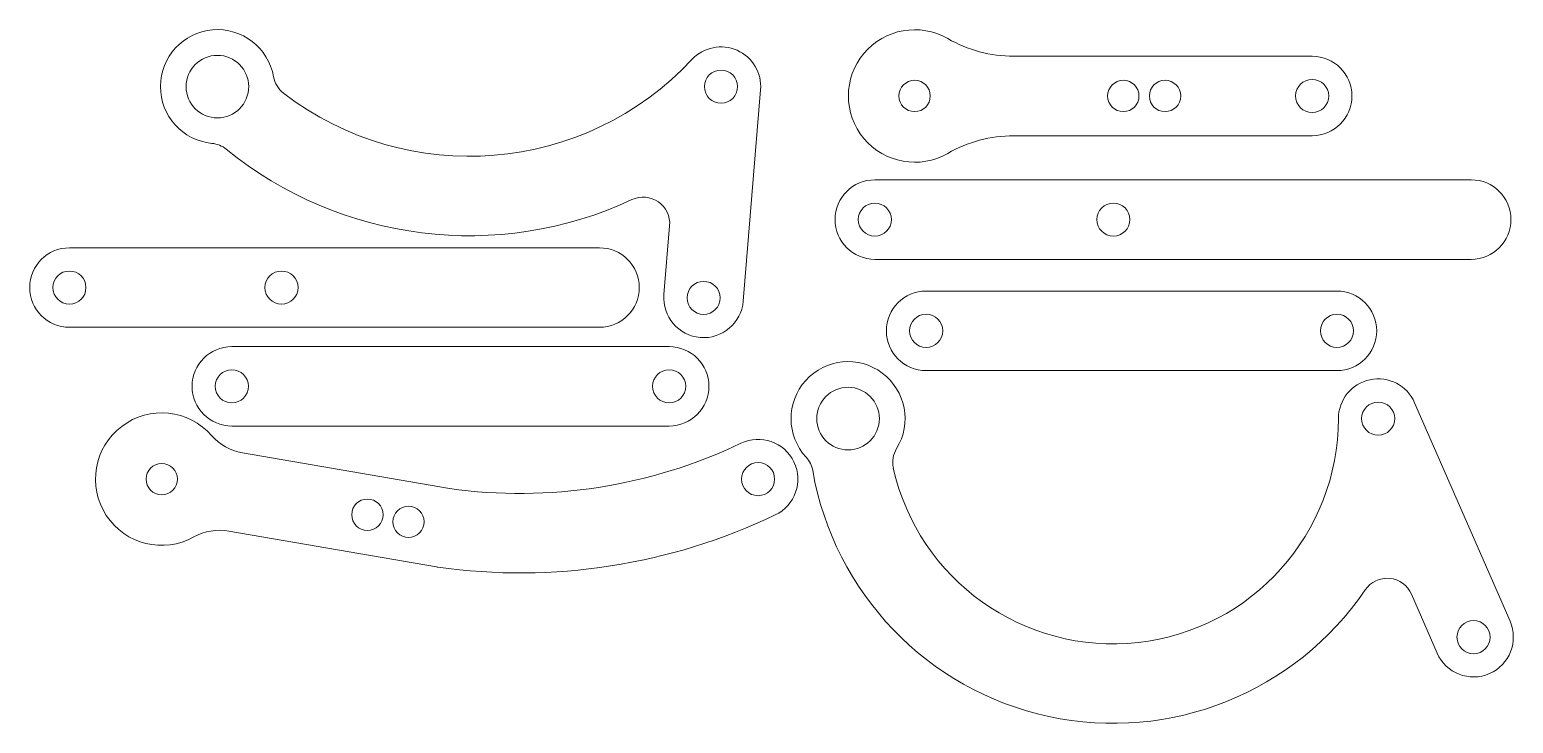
# Model space of a CAD drawing. Header units: inches. Extents: x 0.2 to 5.79, y 7.73 to 10.35.
import ezdxf

# ---------------------------------------------------------------- set-up
doc = ezdxf.new("R2010")
doc.units = ezdxf.units.IN
doc.header["$MEASUREMENT"] = 0

msp = doc.modelspace()

# ---------------------------------------------------------------- linework, layer by layer
at = {"color": 7, "linetype": 'Continuous', "lineweight": 15}
for p, q in [((5.0339, 10.2504), (3.9081, 10.2504)), ((2.9529, 10.1234), (2.8871, 9.3261)), ((3.9081, 9.9504), (5.0339, 9.9504)), ((5.6338, 9.7839), (3.3838, 9.7839)), ((2.6096, 9.6105), (2.5882, 9.3507)), ((2.345, 9.5274), (0.345, 9.5274)), ((3.3838, 9.4839), (5.6338, 9.4839)), ((5.1272, 9.3641), (3.5772, 9.3641)), ((0.345, 9.2274), (2.345, 9.2274)), ((2.6077, 9.1547), (0.9577, 9.1547)), ((3.5772, 9.0641), (5.1272, 9.0641)), ((5.4202, 8.9428), (5.7802, 8.1179)), ((0.9577, 8.8547), (2.6077, 8.8547)), ((1.7789, 8.6188), (0.9975, 8.7541)), ((1.7301, 8.3228), (0.9464, 8.4585)), ((5.4082, 8.2202), (5.5052, 7.9979))]:
    msp.add_line(p, q, dxfattribs=at)
for centre, radius in [((0.9034, 10.1357), 0.1181), ((2.8034, 10.1357), 0.0625), ((3.5339, 10.1004), 0.0591), ((4.3213, 10.1004), 0.0591), ((4.4788, 10.1004), 0.0591), ((5.0339, 10.1004), 0.0625), ((3.3838, 9.6339), 0.0625), ((4.2838, 9.6339), 0.0625), ((0.345, 9.3774), 0.0625), ((1.145, 9.3774), 0.0625), ((2.7377, 9.3384), 0.0625), ((3.5772, 9.2141), 0.0625), ((5.1272, 9.2141), 0.0625), ((0.9577, 9.0047), 0.0625), ((2.6077, 9.0047), 0.0625), ((3.2827, 8.8828), 0.1181), ((5.2827, 8.8828), 0.0625), ((0.6933, 8.6545), 0.0591), ((2.9433, 8.6545), 0.0625), ((1.4691, 8.5202), 0.0591), ((1.6243, 8.4934), 0.0591), ((5.6427, 8.0579), 0.0625)]:
    msp.add_circle(centre, radius, dxfattribs=at)
for centre, radius, start, end in [((0.9034, 10.1357), 0.215, 9.997, 264.5279), ((3.5339, 10.1004), 0.25, 60.0736, 299.9264), ((3.9081, 10.7504), 0.5, 240.0736, 270), ((2.8034, 10.1357), 0.15, 355.2828, 136.987), ((5.0339, 10.1004), 0.15, 270, 90), ((1.8534, 11.022), 1.1492, 232.4278, 316.987), ((1.2137, 10.1904), 0.1, 189.997, 232.4278), ((0.8734, 9.8221), 0.1, 50.7582, 84.5279), ((3.9081, 9.4504), 0.5, 90, 119.9264), ((1.8534, 11.022), 1.4492, 230.7582, 295.0717), ((3.3838, 9.6339), 0.15, 90, 270), ((5.6338, 9.6339), 0.15, 270, 90), ((2.5099, 9.6187), 0.1, 355.2828, 115.0717), ((0.345, 9.3774), 0.15, 90, 270), ((2.345, 9.3774), 0.15, 270, 90), ((2.7377, 9.3384), 0.15, 175.2828, 355.2828), ((3.5772, 9.2141), 0.15, 90, 270), ((5.1272, 9.2141), 0.15, 270, 90), ((0.9577, 9.0047), 0.15, 90, 270), ((2.6077, 9.0047), 0.15, 270, 90), ((3.2827, 8.8828), 0.215, 328.4238, 222.6626), ((5.2827, 8.8828), 0.15, 23.5782, 180), ((0.6933, 8.6545), 0.25, 41.2369, 299.1218), ((4.2827, 8.8828), 0.85, 192.7047, 0), ((1.0317, 8.9512), 0.2, 221.2369, 260.1793), ((2.045, 10.5284), 1.928, 262.0653, 295.6104), ((2.9433, 8.6545), 0.15, 295.6104, 115.6104), ((3.0511, 8.6693), 0.1, 9.8329, 42.6626), ((3.5511, 8.7178), 0.1, 148.4238, 192.7047), ((4.2827, 8.8828), 1.15, 189.8329, 325.8009), ((2.045, 10.5284), 2.228, 261.9959, 295.6104), ((0.9123, 8.2614), 0.2, 80.1793, 119.1218), ((1.7557, 8.4706), 0.15, 260.1793, 261.9959), ((5.3166, 8.1802), 0.1, 23.5782, 145.8009), ((5.6427, 8.0579), 0.15, 203.5782, 23.5782)]:
    msp.add_arc(centre, radius, start, end, dxfattribs=at)

doc.saveas('drawing.dxf')
